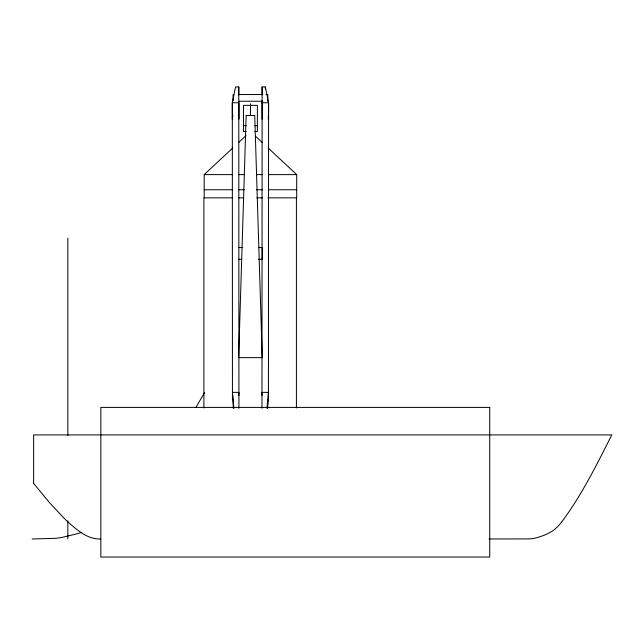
<?xml version="1.0" encoding="UTF-8"?>
<svg xmlns="http://www.w3.org/2000/svg" width="644" height="644" viewBox="0 0 644 644"><rect width="100%" height="100%" fill="white"/><g stroke="black" fill="none" stroke-linecap="round" stroke-linejoin="round"><path stroke-width="0.97" d="M238.924 395.392L238.924 392.381L232.444 392.381L233.329 408.304M233.257 399.409L232.444 399.409L232.315 102.742L238.787 102.742L238.787 119.084L238.771 86.964L235.535 86.964L232.315 102.742L232.315 119.084L232.717 119.084M238.771 94.893L238.771 86.964M262.502 119.084L262.1 119.084L262.116 86.964L265.352 86.964L268.572 102.742L268.572 119.084L268.17 119.084M261.963 408.296L262.116 100.714M250.444 115.485L250.588 103.756M266.994 408.296L268.443 392.381L261.963 392.381L261.963 395.456M267.558 408.304L268.443 399.409L268.572 102.742L262.1 102.742M232.315 119.084L232.854 115.22M204.526 392.59L195.768 407.7M561.592 522.099C581.741 495.18 596.65 464.791 611.8 434.909L33.633 434.909L33.633 483.346M204.188 197.861L204.188 174.613L232.822 147.919M238.699 142.437L246.04 135.594M239.045 94.539L262.833 94.539M265.811 94.539L267.791 94.539L267.791 101.237M239.045 101.237L262.833 101.237M243.504 125.709L246.105 125.709M254.783 125.709L257.383 125.709M246.105 131.489L243.504 131.489L243.504 105.358L257.383 105.358L257.383 131.489L254.783 131.489M204.188 174.613L232.347 174.613M238.377 174.613L244.414 174.613M256.481 174.613L262.511 174.613M268.54 174.613L296.699 174.613L296.699 197.861M204.188 189.755L232.347 189.755M238.377 189.755L244.414 189.755M256.481 189.755L262.511 189.755M268.54 189.755L296.699 189.755M232.468 197.861L203.898 197.861L203.898 408.014M238.723 197.861L243.569 197.861M256.739 197.861L262.39 197.861M267.872 197.861L296.409 197.861L296.409 408.014M238.852 247.538L242.764 247.562M258.405 247.562L262.317 247.538L262.309 259.291L258.405 259.291M238.852 259.258L241.79 259.291M267.63 399.409L268.443 399.409L268.443 392.381M32.2 538.98L55.666 538.312A90.941 90.941 0 0 0 61.615 537.515L77.417 533.683A174.419 174.419 0 0 0 81.683 532.322M488.989 538.98L528.322 538.915A37.843 37.843 0 0 0 535.486 538.03A56.382 56.382 0 0 0 540.453 536.565L542.675 535.792A60.093 60.093 0 0 0 547.529 533.731L552.166 531.187A27.934 27.934 0 0 0 554.886 529.199L557.825 526.454A60.882 60.882 0 0 0 561.584 522.091M100.826 538.98C88.614 539.559 78.391 531.131 69.753 523.58A175.321 175.321 0 0 1 63.611 517.768L49.451 502.578L33.633 483.427M255.579 136.278L262.189 142.437M268.065 147.919L296.699 174.613M268.17 116.186L268.572 119.084M232.444 392.381L233.893 408.296M238.787 102.742L238.924 408.296M265.352 86.964L265.352 88.944M262.116 86.964L262.116 94.893M233.096 94.539L233.096 100.794M67.853 238.224L67.853 435.433M67.853 520.875L67.853 538.98M246.153 115.485L238.65 357.645L262.237 357.645L254.734 115.485L246.153 115.485M489.738 407.402L100.826 407.402L100.826 557.036L489.738 557.036L489.738 407.402"/></g></svg>
